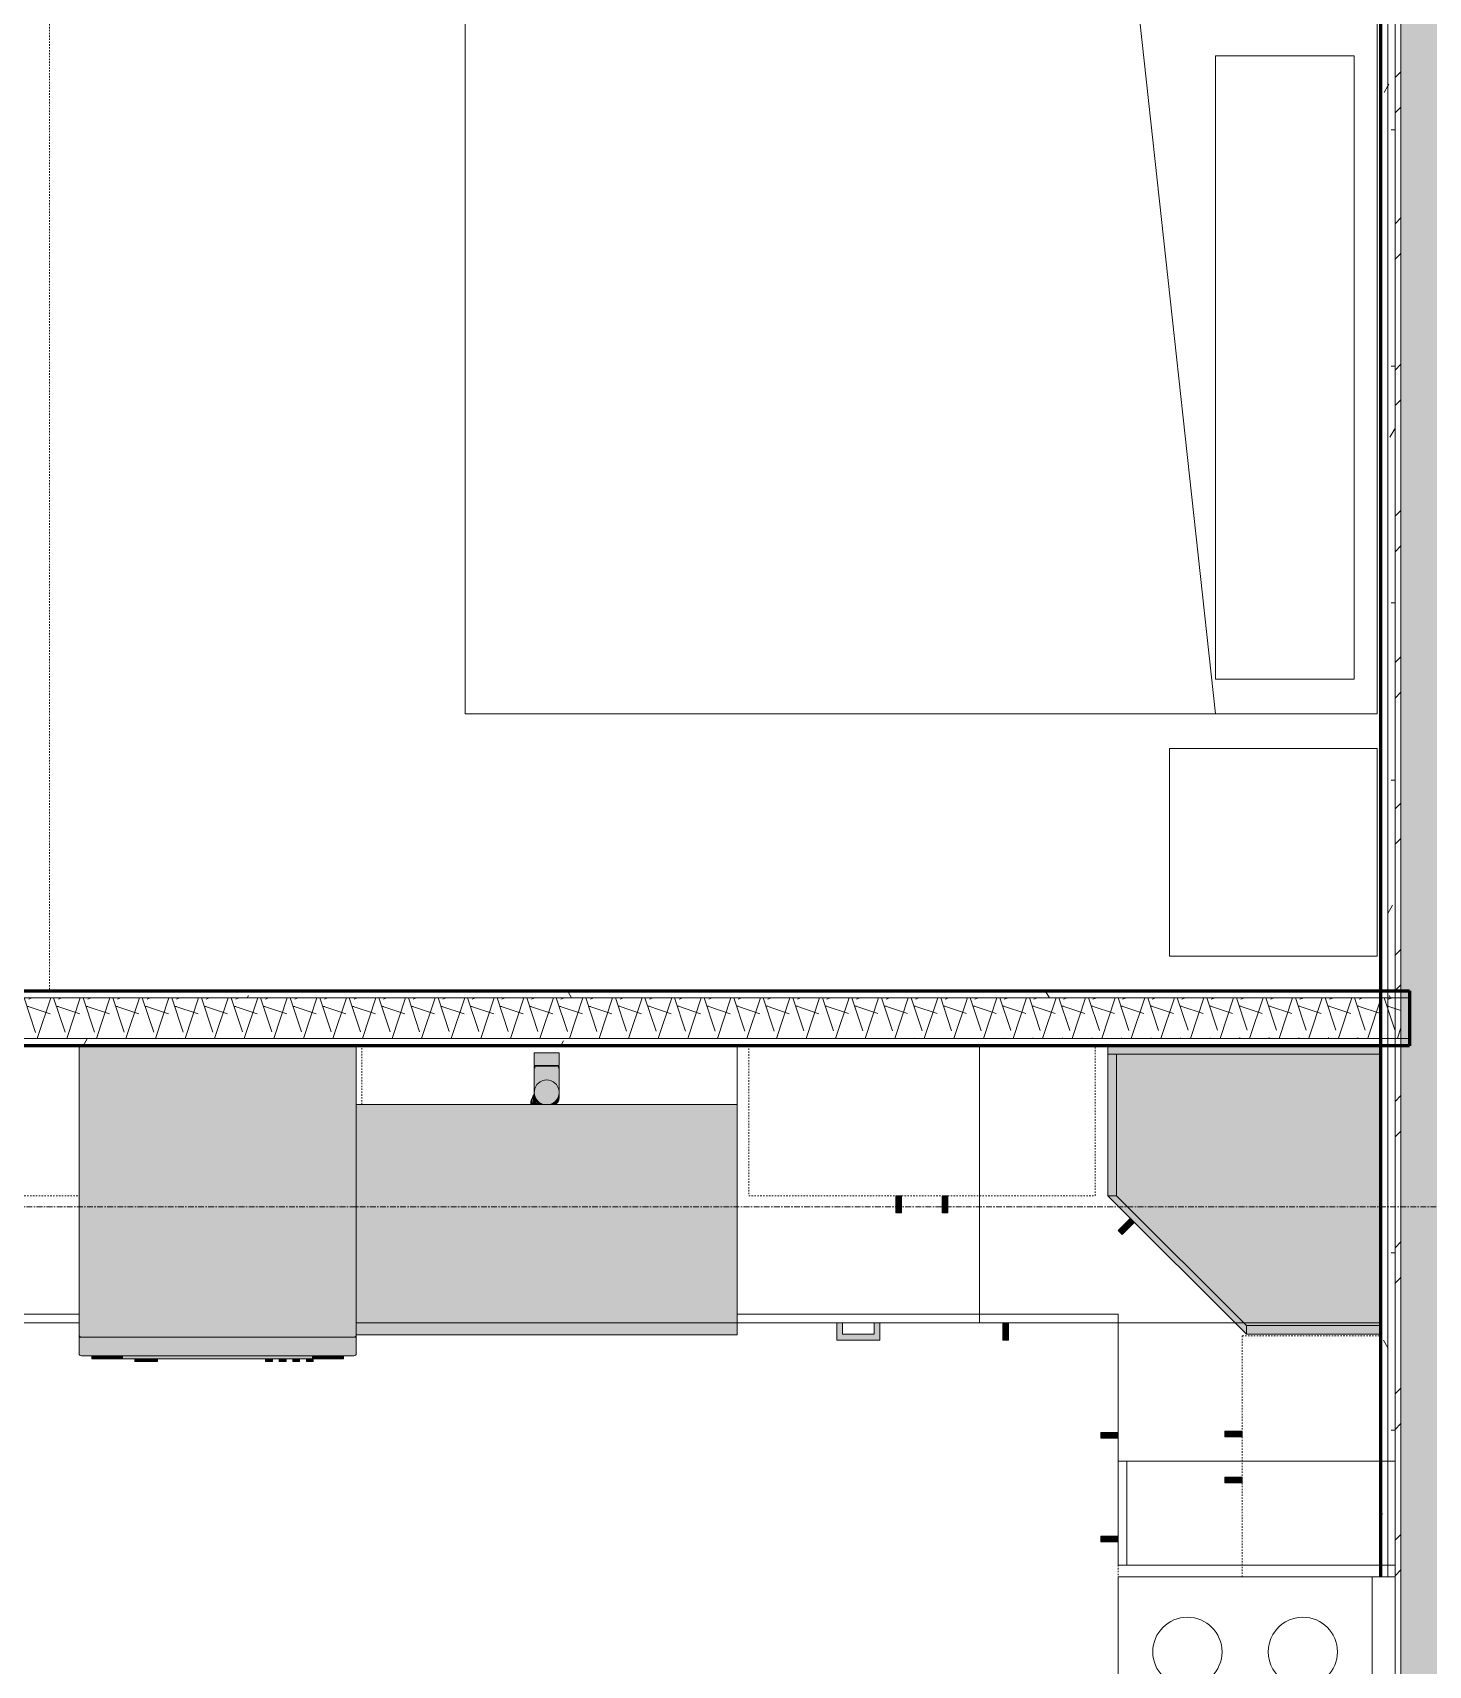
# Model space of a CAD drawing. Header units: inches. Extents: x -4169 to -1846, y 9706 to 12377.
# Drawn here: x -3056.5 to -2935.7, y 10127.5 to 10268.9 of the extents above; entities that cross this region are included whole.
import ezdxf

# ---------------------------------------------------------------- set-up
doc = ezdxf.new("R2010")
doc.units = ezdxf.units.IN
doc.header["$MEASUREMENT"] = 0
doc.linetypes.add('Dash', pattern=[0.25, 0.125, -0.125])
doc.linetypes.add('Grid Line 1_2_', pattern=[0.875, 0.5, -0.125, 0.125, -0.125])
for name, color, linetype, lineweight in [('0-1', 7, 'Continuous', 5), ('0-2', 10, 'Continuous', 18), ('A-GENM-1', 11, 'Continuous', 9), ('A-GENM-2', 7, 'Continuous', 9), ('A-WALL', 113, 'Continuous', 18), ('A-WALL-4', 250, 'Continuous', 60), ('A-WALL-5', 10, 'Continuous', 18), ('A-WALL-PATT-1', 7, 'Continuous', 9), ('A-WALL-PATT-2', 253, 'Continuous', 9), ('A-WALL-PATT-4', 111, 'Continuous', 9), ('I-FURN-1', 7, 'Continuous', 9), ('I-FURN-HDLN-1', 7, 'Dash', 9), ('I-WALL-3', 2, 'Continuous', 60), ('P-SANR-FIXT-2', 7, 'Continuous', 9), ('P-SANR-FIXT-3', 55, 'Continuous', 9), ('Q-CASE', 31, 'Continuous', 9), ('Q-CASE-1', 253, 'Continuous', 9), ('Q-CASE-2', 7, 'Continuous', 9), ('Q-CASE-4', 71, 'Continuous', 9), ('Q-CASE-5', 7, 'Dash', 9), ('Q-CASE-HDLN-1', 7, 'Dash', 9), ('Q-SPCQ-1', 8, 'Continuous', 5), ('Q-SPCQ-2', 7, 'Continuous', 9), ('S-GRID-1', 1, 'Grid Line 1_2_', 9)]:
    doc.layers.add(name, color=color, linetype=linetype, lineweight=lineweight)
pattern_1 = [(0, (0, 0), (20.48, 5.12), [0.845, -14.515, 0.845, -14.515, -81.92]), (0, (0, 0), (20.48, 5.12), [-30.72, 0.845, -29.875, 0.845, -14.515, -35.84]), (0, (0, 0), (20.48, 5.12), [-76.8, 0.845, -9.395, 0.845, -24.755]), (120, (7.68, 2.56), (-14.67405, 15.1762003), [0.845, -14.515, 0.845, -14.515, -81.92]), (120, (7.68, 2.56), (-14.67405, 15.1762003), [-30.72, 0.845, -29.875, 0.845, -14.515, -35.84]), (120, (7.68, 2.56), (-14.67405, 15.1762003), [-76.8, 0.845, -9.395, 0.845, -24.755]), (240, (10.24, 12.8), (-5.80595, -20.2962003), [0.845, -14.515, 0.845, -14.515, -81.92]), (240, (10.24, 12.8), (-5.80595, -20.2962003), [-30.72, 0.845, -29.875, 0.845, -14.515, -35.84]), (240, (10.24, 12.8), (-5.80595, -20.2962003), [-76.8, 0.845, -9.395, 0.845, -24.755])]
pattern_2 = [(161.57, (0.32, 0.32), (-2.560496185, -0.000537386), [0, -18.214, 2.022, 0]), (18.43, (-0.32, 0.32), (-2.560496185, 0.000537386), [0, -18.214, 2.022, 0]), (108.43, (0.32, 0.32), (1.27922091, -6.400876726), [6.07, -14.166]), (71.57, (-0.32, 0.32), (1.27922091, 6.400876726), [6.07, -14.166])]

# ---------------------------------------------------------------- blocks, each defined once
blk = doc.blocks.new('Range - 24_ x 30_-2553768-ENLARGED RCP - 1ST FLOOR PLAN')
at = {"layer": 'Q-SPCQ-2'}
for p, q in [((0, 0), (30, 0)), ((0, -24), (0, 0)), ((30, 0), (30, -24)), ((0, -22), (30, -22)), ((30, -24), (0, -24))]:
    blk.add_line(p, q, dxfattribs=at)
for centre, radius, start, end in [((6.5, -6), 3.5, 360, 180), ((23.5, -6), 3, 0, 180), ((6.5, -6), 3.5, 180, 0), ((23.5, -6), 3, 180, 0), ((6.5, -16), 4.5, 0, 180), ((23.5, -16), 3, 360, 180), ((6.5, -16), 4.5, 180, 0), ((23.5, -16), 3, 180, 0)]:
    blk.add_arc(centre, radius, start, end, dxfattribs=at)
blk = doc.blocks.new('OD_CW_Countertop - OD_CW_Countertop-2436483-ENLARGED RCP - 1ST FLOOR PLAN')
at = {"layer": 'Q-CASE-HDLN-1'}
for p, q in [((0.74, 0), (16.95, 0)), ((17.45, 0), (20.2, 0)), ((20.7, 0), (36.83, 0)), ((93.83, 0), (102.45, 0)), ((102.95, 0), (105.7, 0)), ((106.2, 0), (116.84, 0)), ((117.33, 0), (149.58, 0))]:
    blk.add_line(p, q, dxfattribs=at)
blk = doc.blocks.new('OD_CW_Countertop - OD_CW_Countertop-2446947-ENLARGED RCP - 1ST FLOOR PLAN')
at = {"layer": 'Q-CASE-HDLN-1'}
for p, q in [((0.74, 22.75), (0.74, 0)), ((66.75, 22), (66.75, 22.75)), ((0.74, 0), (10.25, 0)), ((10.74, 0), (19.24, 0)), ((19.73, 0), (22.75, 0)), ((52.75, 0), (57.88, 0))]:
    blk.add_line(p, q, dxfattribs=at)
blk = doc.blocks.new('Base Cabinet 4 Drawer 254 - Base Cabinet 4 Drawer 254 21_-2569778-ENLARGED RCP - 1ST FLOOR PLAN')
at = {"layer": 'Q-CASE-4'}
blk.add_hatch(color=256, dxfattribs=at).paths.add_polyline_path([(2.61, 25.5), (-1.14, 25.5), (-1.14, 24), (-0.64, 24), (-0.64, 25), (2.11, 25), (2.11, 24), (2.61, 24), (2.61, 25)], flags=0)
at = {"layer": 'Q-CASE-2'}
for p, q in [((-1.14, 24), (-1.14, 25.5)), ((-1.14, 25.5), (2.61, 25.5)), ((2.61, 25.5), (2.61, 24)), ((2.11, 25), (-0.64, 25)), ((-0.64, 24), (-0.64, 25)), ((2.11, 24), (2.11, 25)), ((-9.76, 24), (11.24, 24)), ((-9.76, 23.25), (-9.76, 24)), ((11.24, 23.25), (-9.76, 23.25)), ((-9.76, 23.25), (-9.76, 0)), ((-1.14, 24), (-0.64, 24)), ((2.61, 24), (2.11, 24)), ((11.24, 24), (11.24, 23.25)), ((11.24, 0), (11.24, 23.25)), ((-9.76, 0), (11.24, 0))]:
    blk.add_line(p, q, dxfattribs=at)
blk = doc.blocks.new('Vanity Cabinet-Double Door - 33_-2318066-ENLARGED RCP - 1ST FLOOR PLAN')
at = {"layer": 'Q-CASE-2'}
for p, q in [((-15.76, 24), (-15.76, 0)), ((17.24, 24), (-15.76, 24)), ((17.24, 0), (17.24, 24)), ((-15.76, 0), (17.24, 0))]:
    blk.add_line(p, q, dxfattribs=at)
blk = doc.blocks.new('308 - 308 x 27_-2452555-ENLARGED RCP - 1ST FLOOR PLAN')
at = {"layer": 'Q-CASE'}
blk.add_hatch(color=256, dxfattribs=at).paths.add_polyline_path([(0, -27.38), (0, -26.63), (-11.25, -15.38), (-12, -15.38), (-0.75, -26.63)], flags=0)
at = {"layer": 'Q-CASE-1'}
for points in [[(0.86, -3.13), (11.62, -3.13), (11.62, -2.38), (-12, -2.38), (-12, -3.13), (0, -3.13)], [(-12, -15.38), (-11.25, -15.38), (-11.25, -3.13), (-12, -3.13), (-12, -14.63)], [(0, -26.63), (11.62, -26.63), (11.62, -3.13), (-11.25, -3.13), (-11.25, -15.38), (-6.3, -20.33)], [(11.62, -27.38), (11.62, -26.63), (0, -26.63), (0, -27.38), (0.75, -27.38)]]:
    blk.add_hatch(color=256, dxfattribs=at).paths.add_polyline_path(points, flags=0)
at = {"layer": 'Q-CASE-4'}
blk.add_hatch(color=256, dxfattribs=at).paths.add_polyline_path([(-10.76, -18.73), (-9.7, -17.67), (-10.05, -17.33), (-11.11, -18.39)], flags=0)
at = {"layer": 'Q-CASE'}
for p, q in [((0, -27.38), (-12, -15.38)), ((-12, -15.38), (-11.25, -15.38)), ((-11.25, -15.38), (0, -26.63)), ((0, -26.63), (0, -27.38))]:
    blk.add_line(p, q, dxfattribs=at)
at = {"layer": 'Q-CASE-2'}
for p, q in [((-12, -3.13), (-12, -2.38)), ((-12, -15.38), (-12, -3.13)), ((-12, -3.13), (-11.25, -3.13)), ((11.62, -3.13), (-12, -3.13)), ((-11.25, -15.38), (-11.25, -3.13)), ((-11.25, -3.13), (11.62, -3.13)), ((-11.25, -3.13), (-11.25, -15.38)), ((-11.25, -15.38), (-12, -15.38)), ((0, -26.63), (-11.25, -15.38)), ((-10.05, -17.33), (-11.11, -18.39)), ((-10.76, -18.73), (-9.7, -17.67)), ((-11.11, -18.39), (-10.76, -18.73)), ((11.62, -26.63), (0, -26.63)), ((0, -27.38), (0, -26.63)), ((0, -26.63), (11.62, -26.63)), ((11.62, -27.38), (0, -27.38))]:
    blk.add_line(p, q, dxfattribs=at)
blk = doc.blocks.new('300 Series Wall Hung Cabinet_302 - 21_ X 27_-2569779-ENLARGED RCP - 1ST FLOOR PLAN')
at = {"layer": 'Q-CASE-1'}
for points in [[(-2.25, 13.19), (-1.76, 13.19), (-1.76, 14.69), (-2.25, 14.69)], [(1.75, 13.19), (2.24, 13.19), (2.24, 14.69), (1.75, 14.69)]]:
    blk.add_hatch(color=256, dxfattribs=at).paths.add_polyline_path(points, flags=0)
at = {"layer": 'Q-CASE-2'}
for p, q in [((-1.76, 14.69), (-2.25, 14.69)), ((-2.25, 14.69), (-2.25, 13.19)), ((-1.76, 13.19), (-1.76, 14.69)), ((2.24, 14.69), (1.75, 14.69)), ((1.75, 14.69), (1.75, 13.19)), ((2.24, 13.19), (2.24, 14.69)), ((-2.25, 13.19), (-1.76, 13.19)), ((1.75, 13.19), (2.24, 13.19))]:
    blk.add_line(p, q, dxfattribs=at)
at = {"layer": 'Q-CASE-5'}
for p, q in [((-10.38, 13.19), (10.5, 13.19)), ((10.5, 13.19), (10.5, 1.19))]:
    blk.add_line(p, q, dxfattribs=at)
blk = doc.blocks.new('Base Cabinet 3 Drawer 230 - Base Cabinet 3 Drawer 230 36_-2567957-ENLARGED RCP - 1ST FLOOR PLAN')
at = {"layer": 'Q-CASE-4'}
blk.add_hatch(color=256, dxfattribs=at).paths.add_polyline_path([(2.61, -25.5), (2.61, -24), (2.11, -24), (2.11, -25), (-0.64, -25), (-0.64, -24), (-1.14, -24), (-1.14, -25.5)], flags=0)
at = {"layer": 'Q-CASE-2'}
for p, q in [((-17.26, -23.25), (-17.26, 0)), ((-17.26, 0), (18.74, 0)), ((18.74, 0), (18.74, -23.25)), ((-17.26, -23.25), (-17.26, -24)), ((18.74, -23.25), (-17.26, -23.25)), ((-17.26, -24), (18.74, -24)), ((-0.64, -24), (-1.14, -24)), ((-1.14, -25.5), (-1.14, -24)), ((-0.64, -25), (-0.64, -24)), ((2.11, -25), (2.11, -24)), ((2.11, -24), (2.61, -24)), ((2.61, -24), (2.61, -25.5)), ((18.74, -24), (18.74, -23.25)), ((-0.64, -25), (2.11, -25)), ((2.61, -25.5), (-1.14, -25.5))]:
    blk.add_line(p, q, dxfattribs=at)
blk = doc.blocks.new('Bed-Standard - Queen 60_ x 79_-1242961-ENLARGED RCP - 1ST FLOOR PLAN')
at = {"layer": 'I-FURN-1'}
for p, q in [((40.69, 37.7), (-19.31, 37.7)), ((-19.31, 37.7), (-19.31, -41.3)), ((40.69, -41.3), (40.69, 37.7)), ((-16.31, 35.7), (-16.31, 23.7)), ((-16.31, 35.7), (37.69, 35.7)), ((37.69, 35.7), (37.69, 23.7)), ((40.69, 23.7), (-19.31, 17.13)), ((-16.31, 23.7), (37.69, 23.7)), ((-19.31, -41.3), (40.69, -41.3))]:
    blk.add_line(p, q, dxfattribs=at)
at = {"layer": 'I-FURN-HDLN-1'}
for p, q in [((-55.31, 37.7), (-55.31, -77.3)), ((64.69, -77.3), (64.69, 37.7)), ((-55.31, -77.3), (64.69, -77.3))]:
    blk.add_line(p, q, dxfattribs=at)
blk = doc.blocks.new('Table-Night Stand - 18_ x 18_ x 24_-1352623-ENLARGED RCP - 1ST FLOOR PLAN')
at = {"layer": 'I-FURN-1'}
for p, q in [((18.15, 18), (0.15, 18)), ((0.15, 18), (0.15, 0)), ((18.15, 0), (18.15, 18)), ((0.15, 0), (18.15, 0))]:
    blk.add_line(p, q, dxfattribs=at)
blk = doc.blocks.new('Base Cabinet Corner 197 - Base Cabinet Corner 197-2569781-ENLARGED RCP - 1ST FLOOR PLAN')
at = {"layer": 'Q-CASE-4'}
for points in [[(0.74, 34), (0.73, 34), (0.74, 33.51), (2.23, 33.51), (2.23, 34)], [(10.73, 25.5), (10.24, 25.5), (10.24, 24), (10.73, 24), (10.73, 25)]]:
    blk.add_hatch(color=256, dxfattribs=at).paths.add_polyline_path(points, flags=0)
at = {"layer": 'Q-CASE-2'}
for p, q in [((0.74, 36), (-23.26, 36)), ((-23.26, 36), (-23.26, 0)), ((0.74, 23.25), (0.74, 36)), ((0.74, 24), (0.74, 36)), ((0.73, 34), (0.73, 33.51)), ((2.23, 34), (0.73, 34)), ((2.23, 33.51), (2.23, 34)), ((0.73, 33.51), (2.23, 33.51)), ((10.73, 25.5), (10.24, 25.5)), ((10.24, 25.5), (10.24, 24)), ((10.73, 24), (10.73, 25.5)), ((12.74, 24), (0.74, 24)), ((0.74, 23.25), (0.74, 24)), ((12.74, 23.25), (0.74, 23.25)), ((10.24, 24), (10.73, 24)), ((12.74, 0), (12.74, 24)), ((-23.26, 0), (12.74, 0))]:
    blk.add_line(p, q, dxfattribs=at)
blk = doc.blocks.new('kitchen_faucet_14143 - kitchen_faucet_14143-V62-ENLARGED RCP - 1ST FLOOR PLAN')
at = {"layer": 'A-GENM-1'}
for points in [[(-1.04, 1.32), (-1.01, 1.19), (-0.95, 1.21), (-0.53, 1.21), (-0.67, 1.33), (-1.04, 1.33)], [(-1.04, 1.08), (-1.03, 0.94), (-0.9, 1.02), (-0.24, 1.05), (-0.23, 1.07), (-0.39, 1.21), (-1.02, 1.18), (-1.04, 1.13), (-1.04, 1.11)], [(-1.04, 0.15), (-1.03, -0.32), (-0.87, -0.63), (-0.75, -0.78), (-0.54, -0.94), (-0.24, -1.05), (0, -1.08), (0.32, -1.03), (0.6, -0.89), (0.83, -0.68), (0.95, -0.51), (1.05, -0.28), (1.08, 0), (1.01, 0.36), (0.87, 0.63), (0.7, 0.82), (0.49, 0.96), (0.25, 1.05), (-0.11, 1.07), (-0.28, 1.05), (-0.56, 0.93), (-0.77, 0.77), (-0.98, 0.44), (-1.04, 0.22), (-1.04, 0.16)], [(-1.04, 0.59), (-1, 0.62), (-0.96, 0.67), (-0.82, 0.82), (-0.7, 0.91), (-0.57, 1.03), (-0.72, 1), (-1.04, 0.74), (-1.04, 0.59)], [(-1.04, 0.76), (-1.04, 0.74), (-0.88, 0.9), (-1.01, 0.79)], [(-1.01, 0.59), (-0.95, 0.62), (-0.92, 0.66), (-0.77, 0.82), (-0.88, 0.74), (-1.01, 0.59)], [(-0.97, 0.99), (-0.86, 0.92), (-0.77, 1.01), (-0.8, 1.02), (-0.94, 1.02)], [(-0.96, 0.59), (-0.94, 0.62), (-0.9, 0.66), (-0.96, 0.59)], [(-0.92, 0.7), (-0.72, 0.9), (-0.84, 0.79), (-0.92, 0.7)], [(-0.87, 0.7), (-0.67, 0.9), (-0.8, 0.78), (-0.87, 0.7)], [(-0.84, 0.71), (-0.65, 0.9), (-0.77, 0.79), (-0.83, 0.72)], [(-0.8, 0.73), (-0.68, 0.86), (-0.73, 0.8), (-0.79, 0.74)], [(0, 1.08), (0.28, 1.05), (0.54, 0.94), (0.77, 0.77), (0.94, 0.54), (1.05, 0.28), (1.08, 0), (1.01, -0.36), (0.94, -0.54), (0.7, -0.82), (0.54, -0.94), (0.28, -1.05), (0, -1.08), (2.26, -1.08), (2.26, 1.08), (0.19, 1.08)], [(2.26, 0), (2.26, -1.02), (2.34, -1.02), (2.34, 1.02), (2.26, 1), (2.26, 0.02)], [(2.34, 1.08), (2.34, -1.08), (3.44, -1.08), (3.44, 1.08)], [(-1.04, -0.64), (-1.02, -0.76), (-0.67, -1.03), (-0.54, -1.01), (-1.04, -0.63)], [(-1.04, -0.76), (-1.02, -0.82), (-0.96, -0.85), (-0.95, -0.83), (-1.04, -0.74)], [(-1.01, -0.59), (-0.96, -0.67), (-0.47, -1.03), (-0.49, -1.01), (-1.01, -0.59)], [(-0.95, -0.59), (-0.89, -0.67), (-0.93, -0.6), (-0.94, -0.59)], [(-0.93, -0.59), (-0.88, -0.66), (-0.89, -0.63), (-0.93, -0.59), (-0.93, -0.59)], [(-0.9, -0.6), (-0.87, -0.65), (-0.89, -0.6)]]:
    blk.add_hatch(color=256, dxfattribs=at).paths.add_polyline_path(points, flags=0)
h = blk.add_hatch(color=256, dxfattribs=at)
h.paths.add_polyline_path([(-1.04, 0.4), (-1.03, 0.33), (-0.94, 0.59), (-1.04, 0.57), (-1.04, 0.42)], flags=0)
h.paths.add_polyline_path([(-1.04, -0.52), (-1.04, -0.59), (-0.92, -0.57), (-0.95, -0.51), (-1.04, -0.32), (-1.04, -0.51)], flags=0)
h = blk.add_hatch(color=256, dxfattribs=at)
h.paths.add_polyline_path([(-0.95, 0.59), (-0.93, 0.62), (-0.88, 0.66), (-0.94, 0.59)], flags=0)
h.paths.add_polyline_path([(-0.61, 0.9), (-0.42, 1.02), (-0.46, 1.01), (-0.61, 0.9)], flags=0)
h = blk.add_hatch(color=256, dxfattribs=at)
h.paths.add_polyline_path([(-0.93, 0.59), (-0.9, 0.6), (-0.85, 0.66), (-0.93, 0.59)], flags=0)
h.paths.add_polyline_path([(-0.46, 0.97), (-0.37, 1.03), (-0.43, 1), (-0.46, 0.97)], flags=0)
h = blk.add_hatch(color=256, dxfattribs=at)
h.paths.add_polyline_path([(-0.96, -0.59), (-0.92, -0.66), (-0.94, -0.61), (-0.95, -0.59)], flags=0)
h.paths.add_polyline_path([(-0.56, -0.93), (-0.51, -0.99), (-0.56, -0.94)], flags=0)
at = {"layer": 'A-GENM-2'}
for p, q in [((-1.04, 0.59), (-0.9, 0.59)), ((-0.89, 0.61), (-0.87, 0.64)), ((-0.89, 0.61), (-0.87, 0.64)), ((-0.89, 0.61), (-0.87, 0.64)), ((-0.89, 0.61), (-0.87, 0.64)), ((-0.89, 0.61), (-0.87, 0.64)), ((-0.89, 0.61), (-0.87, 0.64)), ((-0.06, 1.08), (-0.01, 1.08)), ((-0.04, 1.08), (0, 1.08)), ((0, 1.08), (2.26, 1.08)), ((2.1, 1.02), (2.34, 1.02)), ((2.26, -1.08), (2.26, 1.08)), ((2.34, 1.08), (3.44, 1.08)), ((2.34, 1.08), (2.34, -1.08)), ((3.44, -1.08), (3.44, 1.08)), ((-0.9, -0.59), (-1.04, -0.59)), ((-0.88, -0.63), (-0.9, -0.59)), ((-0.88, -0.63), (-0.9, -0.59)), ((-0.88, -0.63), (-0.9, -0.59)), ((-0.88, -0.63), (-0.9, -0.59)), ((-0.88, -0.63), (-0.9, -0.59)), ((-0.36, -1.01), (-0.4, -1)), ((2.26, -1.08), (0, -1.08)), ((2.34, -1.02), (2.1, -1.02)), ((3.44, -1.08), (2.34, -1.08))]:
    blk.add_line(p, q, dxfattribs=at)
at = {"layer": 'A-GENM-2', "flags": 128}
for points in [[(-1.05, 1.37), (-1.02, 1.35), (-0.99, 1.33)], [(-1.04, 1.37), (-1.01, 1.38), (-0.97, 1.38), (-0.94, 1.38), (-0.93, 1.38)], [(-1.04, 1.19), (-1.01, 1.2), (-0.97, 1.22), (-0.93, 1.23), (-0.89, 1.24), (-0.86, 1.25), (-0.82, 1.25), (-0.78, 1.26), (-0.74, 1.26), (-0.7, 1.26), (-0.69, 1.26)], [(-0.69, 1.06), (-0.72, 1.06), (-0.75, 1.06), (-0.78, 1.06), (-0.81, 1.05), (-0.84, 1.05), (-0.87, 1.04), (-0.9, 1.03), (-0.93, 1.02), (-0.96, 1.01), (-0.99, 1), (-1.02, 0.98), (-1.04, 0.97)], [(-1.03, 0.61), (-1, 0.64), (-0.98, 0.68), (-0.95, 0.71), (-0.93, 0.74), (-0.9, 0.77), (-0.87, 0.8), (-0.84, 0.83), (-0.81, 0.86), (-0.78, 0.88), (-0.75, 0.91), (-0.72, 0.93), (-0.68, 0.95), (-0.65, 0.97), (-0.61, 0.99), (-0.57, 1.01), (-0.54, 1.02), (-0.5, 1.04), (-0.46, 1.05), (-0.42, 1.06), (-0.39, 1.07), (-0.35, 1.07), (-0.31, 1.08), (-0.27, 1.08), (-0.23, 1.08), (-0.22, 1.08)], [(-1.01, 0.83), (-0.98, 0.86), (-0.95, 0.88), (-0.92, 0.91), (-0.88, 0.93), (-0.85, 0.95), (-0.82, 0.97), (-0.78, 0.99), (-0.74, 1.01), (-0.71, 1.02), (-0.67, 1.04), (-0.63, 1.05), (-0.59, 1.06), (-0.55, 1.07), (-0.51, 1.07), (-0.48, 1.08), (-0.44, 1.08), (-0.4, 1.08), (-0.39, 1.08)], [(-0.97, 0.61), (-0.95, 0.64), (-0.93, 0.68), (-0.9, 0.71), (-0.88, 0.74), (-0.85, 0.77), (-0.82, 0.8), (-0.79, 0.83), (-0.76, 0.86), (-0.73, 0.88), (-0.7, 0.91), (-0.66, 0.93), (-0.63, 0.95), (-0.59, 0.97), (-0.56, 0.99), (-0.52, 1.01), (-0.49, 1.02), (-0.45, 1.04), (-0.41, 1.05), (-0.37, 1.06), (-0.33, 1.07), (-0.29, 1.07), (-0.26, 1.08), (-0.22, 1.08), (-0.18, 1.08), (-0.17, 1.08)], [(-0.97, 1), (-0.95, 0.97), (-0.94, 0.95), (-0.92, 0.92), (-0.91, 0.89)], [(-0.96, 0.61), (-0.94, 0.64), (-0.91, 0.68), (-0.89, 0.71), (-0.86, 0.74), (-0.83, 0.77), (-0.8, 0.8), (-0.77, 0.83), (-0.74, 0.86), (-0.71, 0.88), (-0.68, 0.91), (-0.64, 0.93), (-0.61, 0.95), (-0.57, 0.97), (-0.54, 0.99), (-0.5, 1.01), (-0.46, 1.02), (-0.42, 1.04), (-0.39, 1.05), (-0.35, 1.06), (-0.31, 1.07), (-0.27, 1.07), (-0.23, 1.08), (-0.19, 1.08), (-0.15, 1.08), (-0.14, 1.08)], [(-0.94, 0.61), (-0.92, 0.64), (-0.89, 0.68), (-0.87, 0.71), (-0.84, 0.74), (-0.81, 0.77), (-0.78, 0.8), (-0.75, 0.83), (-0.72, 0.86), (-0.69, 0.89), (-0.65, 0.91), (-0.62, 0.93), (-0.58, 0.95), (-0.54, 0.97), (-0.51, 0.99), (-0.47, 1.01), (-0.43, 1.02), (-0.39, 1.04), (-0.35, 1.05), (-0.31, 1.06), (-0.27, 1.07), (-0.23, 1.07), (-0.19, 1.08), (-0.15, 1.08), (-0.11, 1.08), (-0.1, 1.08)], [(-0.93, 1.38), (-0.89, 1.38), (-0.86, 1.38), (-0.82, 1.37), (-0.79, 1.37), (-0.75, 1.36), (-0.72, 1.35), (-0.68, 1.34), (-0.65, 1.32), (-0.62, 1.31), (-0.58, 1.29), (-0.55, 1.27), (-0.52, 1.25), (-0.49, 1.23)], [(-0.91, 0.61), (-0.88, 0.64), (-0.86, 0.68), (-0.83, 0.71), (-0.8, 0.74), (-0.77, 0.77), (-0.74, 0.8), (-0.71, 0.83), (-0.68, 0.86), (-0.65, 0.89), (-0.61, 0.91), (-0.58, 0.93), (-0.54, 0.95), (-0.51, 0.97), (-0.47, 0.99), (-0.43, 1.01), (-0.39, 1.02), (-0.35, 1.04), (-0.31, 1.05), (-0.27, 1.06), (-0.23, 1.07), (-0.19, 1.07), (-0.15, 1.08), (-0.11, 1.08), (-0.07, 1.08), (-0.06, 1.08)], [(-0.91, 0.68), (-0.89, 0.71), (-0.86, 0.74), (-0.83, 0.77), (-0.8, 0.8), (-0.78, 0.83), (-0.74, 0.86), (-0.71, 0.88), (-0.68, 0.91), (-0.65, 0.93), (-0.61, 0.95), (-0.58, 0.97), (-0.54, 0.99), (-0.51, 1.01), (-0.47, 1.02)], [(-0.89, 0.61), (-0.87, 0.65), (-0.84, 0.68), (-0.81, 0.71), (-0.78, 0.75), (-0.75, 0.78), (-0.72, 0.81), (-0.69, 0.83), (-0.66, 0.86), (-0.62, 0.89), (-0.59, 0.91), (-0.56, 0.93)], [(-0.87, 0.64), (-0.84, 0.68), (-0.82, 0.71), (-0.79, 0.74), (-0.76, 0.77), (-0.73, 0.8), (-0.7, 0.83), (-0.67, 0.86), (-0.63, 0.89), (-0.6, 0.91), (-0.56, 0.93), (-0.53, 0.95), (-0.49, 0.97), (-0.45, 0.99), (-0.42, 1.01), (-0.38, 1.02), (-0.34, 1.04), (-0.3, 1.05), (-0.26, 1.06), (-0.22, 1.07), (-0.18, 1.07), (-0.14, 1.08), (-0.09, 1.08), (-0.05, 1.08), (-0.04, 1.08)], [(-0.87, 0.65), (-0.84, 0.68), (-0.81, 0.71), (-0.78, 0.75), (-0.75, 0.78), (-0.72, 0.81), (-0.69, 0.83), (-0.66, 0.86), (-0.62, 0.89), (-0.59, 0.91), (-0.56, 0.93)], [(-0.87, 0.65), (-0.84, 0.68), (-0.81, 0.71), (-0.78, 0.75), (-0.75, 0.78), (-0.72, 0.81), (-0.69, 0.83), (-0.66, 0.86), (-0.62, 0.89), (-0.59, 0.91), (-0.56, 0.93)], [(-0.87, 0.65), (-0.84, 0.68), (-0.81, 0.71), (-0.78, 0.75), (-0.75, 0.78), (-0.72, 0.81), (-0.69, 0.83), (-0.66, 0.86), (-0.62, 0.89), (-0.59, 0.91), (-0.56, 0.93)], [(-0.87, 0.65), (-0.84, 0.68), (-0.81, 0.71), (-0.78, 0.75), (-0.75, 0.78), (-0.72, 0.81), (-0.69, 0.83), (-0.66, 0.86), (-0.62, 0.89), (-0.59, 0.91), (-0.56, 0.93)], [(-0.87, 0.65), (-0.84, 0.68), (-0.81, 0.71), (-0.78, 0.75), (-0.75, 0.78), (-0.72, 0.81), (-0.69, 0.83), (-0.66, 0.86), (-0.62, 0.89), (-0.59, 0.91), (-0.56, 0.93)], [(-0.69, 1.26), (-0.65, 1.26), (-0.61, 1.26), (-0.57, 1.25), (-0.53, 1.25), (-0.49, 1.24), (-0.45, 1.23), (-0.42, 1.22), (-0.38, 1.21), (-0.34, 1.19), (-0.3, 1.17), (-0.27, 1.16), (-0.23, 1.14), (-0.2, 1.12), (-0.17, 1.09), (-0.13, 1.07), (-0.13, 1.07)], [(-0.5, 1.04), (-0.53, 1.05), (-0.56, 1.05), (-0.59, 1.06), (-0.62, 1.06), (-0.65, 1.06), (-0.68, 1.06), (-0.69, 1.06)], [(-0.55, 0.93), (-0.51, 0.95), (-0.47, 0.97), (-0.43, 0.99), (-0.39, 1.01), (-0.35, 1.02), (-0.31, 1.04), (-0.27, 1.05)], [(-0.55, 0.93), (-0.51, 0.95), (-0.47, 0.97), (-0.43, 0.99), (-0.39, 1.01), (-0.35, 1.02), (-0.31, 1.04), (-0.27, 1.05)], [(-0.55, 0.93), (-0.51, 0.95), (-0.47, 0.97), (-0.43, 0.99), (-0.39, 1.01), (-0.35, 1.02), (-0.31, 1.04), (-0.27, 1.05)], [(-0.55, 0.93), (-0.51, 0.95), (-0.47, 0.97), (-0.43, 0.99), (-0.39, 1.01), (-0.35, 1.02), (-0.31, 1.04), (-0.27, 1.05)], [(-0.55, 0.93), (-0.51, 0.95), (-0.47, 0.97), (-0.43, 0.99), (-0.39, 1.01), (-0.35, 1.02), (-0.31, 1.04), (-0.27, 1.05)], [(-0.55, 0.93), (-0.51, 0.95), (-0.47, 0.97), (-0.43, 0.99), (-0.39, 1.01), (-0.35, 1.02), (-0.31, 1.04), (-0.27, 1.05)], [(-0.43, 1.04), (-0.39, 1.05), (-0.36, 1.06), (-0.32, 1.07), (-0.28, 1.07), (-0.24, 1.08), (-0.2, 1.08), (-0.16, 1.08), (-0.15, 1.08)], [(-0.39, 1.08), (-0.35, 1.08), (-0.31, 1.08), (-0.27, 1.07), (-0.23, 1.07), (-0.19, 1.06)], [(-0.24, 1.05), (-0.23, 1.06), (-0.18, 1.07), (-0.14, 1.07), (-0.1, 1.08), (-0.05, 1.08), (-0.01, 1.08)], [(-0.24, 1.05), (-0.23, 1.06), (-0.18, 1.07), (-0.14, 1.07), (-0.1, 1.08), (-0.05, 1.08), (-0.01, 1.08)], [(-0.24, 1.05), (-0.23, 1.06), (-0.18, 1.07), (-0.14, 1.07), (-0.1, 1.08), (-0.05, 1.08), (-0.01, 1.08)], [(-0.24, 1.05), (-0.23, 1.06), (-0.18, 1.07), (-0.14, 1.07), (-0.1, 1.08), (-0.05, 1.08), (-0.01, 1.08)], [(-0.24, 1.05), (-0.23, 1.06), (-0.18, 1.07), (-0.14, 1.07), (-0.1, 1.08), (-0.05, 1.08), (-0.01, 1.08)], [(-0.24, 1.05), (-0.23, 1.06), (-0.18, 1.07), (-0.14, 1.07), (-0.1, 1.08), (-0.05, 1.08), (-0.01, 1.08)], [(-0.22, 1.08), (-0.18, 1.08), (-0.14, 1.08), (-0.1, 1.07)], [(-0.22, 1.06), (-0.18, 1.07), (-0.13, 1.07), (-0.09, 1.08), (-0.05, 1.08), (-0.01, 1.08)], [(-0.17, 1.08), (-0.13, 1.08), (-0.09, 1.08), (-0.05, 1.08)], [(-0.15, 1.08), (-0.11, 1.08), (-0.07, 1.08)], [(-0.14, 1.08), (-0.1, 1.08), (-0.06, 1.08)], [(-0.1, 1.08), (-0.06, 1.08), (-0.02, 1.08)], [(-0.92, -0.87), (-0.96, -0.86), (-1, -0.85), (-1.04, -0.83)], [(-0.39, -1.08), (-0.43, -1.08), (-0.47, -1.08), (-0.5, -1.07), (-0.54, -1.07), (-0.58, -1.06), (-0.62, -1.05), (-0.66, -1.04), (-0.7, -1.03), (-0.73, -1.01), (-0.77, -1), (-0.81, -0.98), (-0.84, -0.96), (-0.88, -0.94), (-0.91, -0.91), (-0.94, -0.89), (-0.97, -0.86), (-1, -0.84), (-1.03, -0.81)], [(-0.22, -1.08), (-0.26, -1.08), (-0.3, -1.08), (-0.34, -1.07), (-0.37, -1.07), (-0.41, -1.06), (-0.45, -1.05), (-0.49, -1.04), (-0.53, -1.03), (-0.56, -1.01), (-0.6, -1), (-0.64, -0.98), (-0.67, -0.96), (-0.71, -0.94), (-0.74, -0.91), (-0.77, -0.89), (-0.8, -0.86), (-0.84, -0.84), (-0.86, -0.81), (-0.89, -0.78), (-0.92, -0.75), (-0.95, -0.72), (-0.97, -0.69), (-1, -0.65), (-1.02, -0.62)], [(-0.17, -1.08), (-0.21, -1.08), (-0.24, -1.08), (-0.28, -1.07), (-0.32, -1.07), (-0.36, -1.06), (-0.4, -1.05), (-0.44, -1.04), (-0.48, -1.03), (-0.51, -1.01), (-0.55, -1), (-0.59, -0.98), (-0.62, -0.96), (-0.65, -0.94), (-0.69, -0.91), (-0.72, -0.89), (-0.75, -0.86), (-0.78, -0.84), (-0.81, -0.81), (-0.84, -0.78), (-0.87, -0.75), (-0.9, -0.72), (-0.92, -0.69), (-0.94, -0.65), (-0.97, -0.62)], [(-0.14, -1.08), (-0.18, -1.08), (-0.22, -1.08), (-0.26, -1.07), (-0.3, -1.07), (-0.34, -1.06), (-0.38, -1.05), (-0.41, -1.04), (-0.45, -1.03), (-0.49, -1.01), (-0.53, -1), (-0.56, -0.98), (-0.6, -0.96), (-0.63, -0.94), (-0.67, -0.91), (-0.7, -0.89), (-0.73, -0.87), (-0.76, -0.84), (-0.79, -0.81), (-0.82, -0.78), (-0.85, -0.75), (-0.88, -0.72), (-0.9, -0.69), (-0.93, -0.65), (-0.95, -0.62)], [(-0.1, -1.08), (-0.14, -1.08), (-0.18, -1.08), (-0.22, -1.07), (-0.26, -1.07), (-0.3, -1.06), (-0.34, -1.05), (-0.38, -1.04), (-0.42, -1.03), (-0.46, -1.01), (-0.5, -1), (-0.53, -0.98), (-0.57, -0.96), (-0.61, -0.94), (-0.64, -0.92), (-0.68, -0.89), (-0.71, -0.87), (-0.74, -0.84), (-0.77, -0.81), (-0.8, -0.78), (-0.83, -0.75), (-0.86, -0.72), (-0.89, -0.69), (-0.91, -0.65), (-0.94, -0.62)], [(-0.5, -1.01), (-0.53, -1), (-0.57, -0.98), (-0.6, -0.96), (-0.64, -0.94), (-0.67, -0.91), (-0.7, -0.89), (-0.74, -0.86), (-0.77, -0.84), (-0.8, -0.81), (-0.83, -0.78), (-0.85, -0.75), (-0.88, -0.72), (-0.9, -0.69), (-0.93, -0.65)], [(-0.77, -0.76), (-0.8, -0.73), (-0.83, -0.7), (-0.85, -0.67), (-0.88, -0.63), (-0.9, -0.59)], [(-0.06, -1.08), (-0.1, -1.08), (-0.14, -1.08), (-0.18, -1.07), (-0.22, -1.07), (-0.26, -1.06), (-0.3, -1.05), (-0.34, -1.04), (-0.38, -1.03), (-0.42, -1.01), (-0.46, -1), (-0.5, -0.98), (-0.53, -0.96), (-0.57, -0.94), (-0.6, -0.92), (-0.64, -0.89), (-0.67, -0.87), (-0.7, -0.84), (-0.74, -0.81), (-0.77, -0.78), (-0.8, -0.75), (-0.82, -0.72), (-0.85, -0.69), (-0.88, -0.65), (-0.9, -0.62)], [(-0.78, -0.75), (-0.81, -0.72), (-0.84, -0.69), (-0.86, -0.65), (-0.87, -0.64)], [(-0.77, -0.76), (-0.8, -0.73), (-0.83, -0.7), (-0.85, -0.67), (-0.87, -0.64)], [(-0.77, -0.76), (-0.8, -0.73), (-0.83, -0.7), (-0.85, -0.67), (-0.87, -0.64)], [(-0.77, -0.76), (-0.8, -0.73), (-0.83, -0.7), (-0.85, -0.67), (-0.87, -0.64)], [(-0.77, -0.76), (-0.8, -0.73), (-0.83, -0.7), (-0.85, -0.67), (-0.87, -0.64)], [(-0.77, -0.76), (-0.8, -0.73), (-0.83, -0.7), (-0.85, -0.67), (-0.87, -0.64)], [(-0.04, -1.08), (-0.08, -1.08), (-0.12, -1.08), (-0.17, -1.07), (-0.21, -1.07), (-0.25, -1.06), (-0.29, -1.05), (-0.33, -1.04), (-0.37, -1.03), (-0.41, -1.01), (-0.44, -1), (-0.48, -0.98), (-0.52, -0.96), (-0.55, -0.94), (-0.59, -0.92), (-0.62, -0.89), (-0.66, -0.87), (-0.69, -0.84), (-0.72, -0.81), (-0.75, -0.78), (-0.76, -0.78)], [(-0.57, -0.92), (-0.6, -0.9), (-0.64, -0.88), (-0.67, -0.85), (-0.71, -0.82), (-0.74, -0.79), (-0.75, -0.78)], [(-0.57, -0.92), (-0.6, -0.9), (-0.64, -0.88), (-0.67, -0.85), (-0.71, -0.82), (-0.74, -0.79), (-0.75, -0.78)], [(-0.57, -0.92), (-0.6, -0.9), (-0.64, -0.88), (-0.67, -0.85), (-0.71, -0.82), (-0.74, -0.79), (-0.75, -0.78)], [(-0.57, -0.92), (-0.6, -0.9), (-0.64, -0.88), (-0.67, -0.85), (-0.71, -0.82), (-0.74, -0.79), (-0.75, -0.78)], [(-0.57, -0.92), (-0.6, -0.9), (-0.64, -0.88), (-0.67, -0.85), (-0.71, -0.82), (-0.74, -0.79), (-0.75, -0.78)], [(-0.57, -0.92), (-0.6, -0.9), (-0.64, -0.88), (-0.67, -0.85), (-0.71, -0.82), (-0.74, -0.79), (-0.75, -0.78)], [(-0.29, -1.04), (-0.33, -1.03), (-0.37, -1.02), (-0.41, -1), (-0.45, -0.98), (-0.49, -0.97), (-0.53, -0.95), (-0.56, -0.93)], [(-0.29, -1.04), (-0.33, -1.03), (-0.37, -1.02), (-0.41, -1), (-0.45, -0.98), (-0.49, -0.97), (-0.53, -0.95), (-0.56, -0.93)], [(-0.29, -1.04), (-0.33, -1.03), (-0.37, -1.02), (-0.41, -1), (-0.45, -0.98), (-0.49, -0.97), (-0.53, -0.95), (-0.56, -0.93)], [(-0.29, -1.04), (-0.33, -1.03), (-0.37, -1.02), (-0.41, -1), (-0.45, -0.98), (-0.49, -0.97), (-0.53, -0.95), (-0.56, -0.93)], [(-0.29, -1.04), (-0.33, -1.03), (-0.37, -1.02), (-0.41, -1), (-0.45, -0.98), (-0.49, -0.97), (-0.53, -0.95), (-0.56, -0.93)], [(-0.29, -1.04), (-0.33, -1.03), (-0.37, -1.02), (-0.41, -1), (-0.45, -0.98), (-0.49, -0.97), (-0.53, -0.95), (-0.56, -0.93)], [(-0.15, -1.08), (-0.19, -1.08), (-0.23, -1.08), (-0.27, -1.07), (-0.31, -1.07), (-0.35, -1.06), (-0.38, -1.05), (-0.42, -1.04), (-0.46, -1.03)], [(-0.18, -1.06), (-0.22, -1.07), (-0.26, -1.07), (-0.3, -1.08), (-0.34, -1.08), (-0.38, -1.08), (-0.39, -1.08)], [(0.01, -1.08), (-0.03, -1.08), (-0.07, -1.08), (-0.12, -1.08), (-0.16, -1.07), (-0.2, -1.06), (-0.25, -1.05), (-0.29, -1.04)], [(0.01, -1.08), (-0.03, -1.08), (-0.07, -1.08), (-0.12, -1.08), (-0.16, -1.07), (-0.2, -1.06), (-0.25, -1.05), (-0.29, -1.04)], [(0.01, -1.08), (-0.03, -1.08), (-0.07, -1.08), (-0.12, -1.08), (-0.16, -1.07), (-0.2, -1.06), (-0.25, -1.05), (-0.29, -1.04)], [(0.01, -1.08), (-0.03, -1.08), (-0.07, -1.08), (-0.12, -1.08), (-0.16, -1.07), (-0.2, -1.06), (-0.25, -1.05), (-0.29, -1.04)], [(0.01, -1.08), (-0.03, -1.08), (-0.07, -1.08), (-0.12, -1.08), (-0.16, -1.07), (-0.2, -1.06), (-0.25, -1.05), (-0.29, -1.04)], [(0.01, -1.08), (-0.03, -1.08), (-0.07, -1.08), (-0.12, -1.08), (-0.16, -1.07), (-0.2, -1.06), (-0.25, -1.05), (-0.29, -1.04)], [(0, -1.08), (-0.04, -1.08), (-0.08, -1.08), (-0.12, -1.07), (-0.16, -1.07), (-0.21, -1.06), (-0.24, -1.05)], [(-0.09, -1.07), (-0.13, -1.08), (-0.17, -1.08), (-0.21, -1.08), (-0.22, -1.08)], [(-0.08, -1.08), (-0.12, -1.08), (-0.15, -1.08), (-0.17, -1.08)], [(-0.06, -1.08), (-0.1, -1.08), (-0.14, -1.08), (-0.15, -1.08)], [(-0.05, -1.08), (-0.09, -1.08), (-0.13, -1.08), (-0.14, -1.08)], [(-0.04, -1.08), (-0.09, -1.08), (-0.1, -1.08)], [(0, -1.08), (-0.04, -1.08), (-0.06, -1.08)], [(0, -1.08), (-0.03, -1.08), (-0.04, -1.08)]]:
    blk.add_lwpolyline(points, dxfattribs=at)
at = {"layer": 'A-GENM-2'}
for start, end in [(0, 164.2961), (195.7039, 0)]:
    blk.add_arc((0, 0), 1.08, start, end, dxfattribs=at)
blk = doc.blocks.new('Stainless Steel Farmhous Kitchen Sink - Stainless Steel Farmhous Kitchen Sink-V63-ENLARGED RCP - 1ST FLOOR PLAN')
at = {"layer": 'P-SANR-FIXT-3'}
blk.add_hatch(color=256, dxfattribs=at).paths.add_polyline_path([(-3.3, 22.2), (-33, 22.2), (-33, 2.25), (0, 2.25), (0, 22.2), (-0.28, 22.2)], flags=0)
at = {"layer": 'P-SANR-FIXT-2'}
for p, q in [((-33, 22.2), (0, 22.2)), ((-33, 2.25), (-33, 22.2)), ((0, 2.25), (-33, 2.25))]:
    blk.add_line(p, q, dxfattribs=at)
blk = doc.blocks.new('300 Series Wall Hung Cabinet_302 - 30_ X 27_-2569782-ENLARGED RCP - 1ST FLOOR PLAN')
at = {"layer": 'Q-CASE-1'}
for points in [[(-2.25, -16.87), (-1.76, -16.87), (-1.76, -15.38), (-2.25, -15.38)], [(1.75, -16.87), (2.24, -16.87), (2.24, -15.38), (1.75, -15.38)]]:
    blk.add_hatch(color=256, dxfattribs=at).paths.add_polyline_path(points, flags=0)
at = {"layer": 'Q-CASE-2'}
for p, q in [((-1.76, -15.38), (-2.25, -15.38)), ((-2.25, -15.38), (-2.25, -16.87)), ((-1.76, -16.87), (-1.76, -15.38)), ((2.24, -15.38), (1.75, -15.38)), ((1.75, -15.38), (1.75, -16.87)), ((2.24, -16.87), (2.24, -15.38)), ((-2.25, -16.87), (-1.76, -16.87)), ((1.75, -16.87), (2.24, -16.87))]:
    blk.add_line(p, q, dxfattribs=at)
at = {"layer": 'Q-CASE-5'}
for p, q in [((-15, -2.38), (-15, -15.38)), ((15, -15.38), (15, -2.38)), ((-15, -15.38), (15, -15.38))]:
    blk.add_line(p, q, dxfattribs=at)
blk = doc.blocks.new('300 Series Wall Hung Cabinet_302 - 30_ X 27_-V64-ENLARGED RCP - 1ST FLOOR PLAN')
at = {"layer": 'Q-CASE-5'}
for p, q in [((-15, -2.38), (-15, -15.38)), ((15, -7.47), (15, -2.38)), ((-15, -15.38), (-9.5, -15.38))]:
    blk.add_line(p, q, dxfattribs=at)
blk = doc.blocks.new('Base Cabinet Single Door and Shelf - Base Cabinet Single Door and Shelf 9_-2568419-ENLARGED RCP - 1ST FLOOR PLAN')
at = {"layer": 'Q-CASE-4'}
blk.add_hatch(color=256, dxfattribs=at).paths.add_polyline_path([(-4.27, -24), (-4.76, -24), (-4.76, -25.5), (-4.27, -25.5)], flags=0)
at = {"layer": 'Q-CASE-2'}
for p, q in [((-11.26, -23.25), (-11.26, 0)), ((-11.26, 0), (-2.26, 0)), ((-2.26, 0), (-2.26, -23.25)), ((-11.26, -23.25), (-11.26, -24)), ((-2.26, -23.25), (-11.26, -23.25)), ((-11.26, -24), (-2.26, -24)), ((-4.27, -24), (-4.76, -24)), ((-4.76, -24), (-4.76, -25.5)), ((-4.27, -25.5), (-4.27, -24)), ((-2.26, -24), (-2.26, -23.25)), ((-4.76, -25.5), (-4.27, -25.5))]:
    blk.add_line(p, q, dxfattribs=at)
blk = doc.blocks.new('CTR - 1st Phase - Unit Layouts_rvt-1-ENLARGED RCP - 1ST FLOOR PLAN')
at = {"layer": 'A-WALL-PATT-1'}
h = blk.add_hatch(dxfattribs=at)
h.set_pattern_fill('FP_1', color=256, style=0, pattern_type=2)
h.set_pattern_definition(pattern_1)
h.paths.add_polyline_path([(-2957.69, 10185.29), (-2939.77, 10185.3), (-2939.77, 10185.91), (-3060.49, 10185.91), (-3060.49, 10185.29), (-2991.46, 10185.29)], flags=0)
h.paths.add_polyline_path([(-3088.61, 10185.29), (-3063.99, 10185.29), (-3063.99, 10185.91), (-3088.61, 10185.91)], flags=0)
h = blk.add_hatch(dxfattribs=at)
h.set_pattern_fill('FP_1', color=256, style=0, pattern_type=2)
h.set_pattern_definition(pattern_1)
h.paths.add_polyline_path([(-2995.52, 10181.16), (-2939.77, 10181.16), (-2939.77, 10181.79), (-3088.61, 10181.79), (-3088.61, 10181.16), (-3008.34, 10181.16)], flags=0)
at = {"layer": 'A-WALL-PATT-2'}
h = blk.add_hatch(dxfattribs=at)
h.set_pattern_fill('FP_2', color=256, style=0, pattern_type=2)
h.set_pattern_definition(pattern_2)
h.paths.add_polyline_path([(-2952.45, 10181.79), (-2938.02, 10181.81), (-2938.02, 10185.29), (-3089.24, 10185.29), (-3089.24, 10181.79), (-2957.69, 10181.79)], flags=0)
at = {"layer": 'Q-SPCQ-1'}
for points in [[(-3052.33, 10155.91), (-3028.72, 10155.91), (-3028.58, 10155.97), (-3028.52, 10156.11), (-3028.52, 10181.16), (-3052.52, 10181.16), (-3052.52, 10156.11), (-3052.47, 10155.97)], [(-3052.33, 10154.29), (-3028.67, 10154.31), (-3028.58, 10154.35), (-3028.52, 10154.49), (-3028.52, 10155.91), (-3052.52, 10155.91), (-3052.52, 10154.49), (-3052.47, 10154.35)], [(-3051.43, 10154.04), (-3049.91, 10154.04), (-3049.91, 10154.29), (-3051.43, 10154.29)], [(-3049.53, 10154.04), (-3048.71, 10154.04), (-3048.71, 10154.29), (-3049.91, 10154.29), (-3049.91, 10154.04), (-3049.75, 10154.04)], [(-3048.71, 10154.04), (-3032.34, 10154.04), (-3032.34, 10154.29), (-3048.71, 10154.29)], [(-3046.72, 10153.79), (-3046.72, 10154.04), (-3047.7, 10154.04), (-3047.7, 10153.79), (-3046.97, 10153.79)], [(-3046.46, 10153.79), (-3045.73, 10153.79), (-3045.73, 10154.04), (-3046.72, 10154.04), (-3046.72, 10153.79)], [(-3036.37, 10153.79), (-3035.78, 10153.79), (-3035.78, 10154.04), (-3036.37, 10154.04)], [(-3035.19, 10153.79), (-3034.6, 10153.79), (-3034.6, 10154.04), (-3035.19, 10154.04)], [(-3034.01, 10153.79), (-3033.42, 10153.79), (-3033.42, 10154.04), (-3034.01, 10154.04)], [(-3032.34, 10153.79), (-3032.24, 10153.79), (-3032.24, 10154.04), (-3032.83, 10154.04), (-3032.83, 10153.79)], [(-3032.34, 10154.04), (-3031.13, 10154.04), (-3031.13, 10154.29), (-3032.34, 10154.29)], [(-3029.85, 10154.04), (-3029.62, 10154.04), (-3029.62, 10154.29), (-3031.13, 10154.29), (-3031.13, 10154.04)]]:
    blk.add_hatch(color=256, dxfattribs=at).paths.add_polyline_path(points, flags=0)
h = blk.add_hatch(color=256, dxfattribs=at)
h.paths.add_polyline_path([(-3052.44, 10155.91), (-3052.33, 10155.91), (-3052.47, 10155.97), (-3052.52, 10156.11), (-3052.52, 10155.91)], flags=0)
h.paths.add_polyline_path([(-3028.52, 10155.91), (-3028.52, 10156.11), (-3028.58, 10155.97), (-3028.72, 10155.91)], flags=0)
at = {"layer": 'A-WALL-4'}
for p, q in [((-3059.86, 10185.91), (-2937.27, 10185.91)), ((-2937.27, 10185.91), (-2937.27, 10181.16)), ((-2937.27, 10181.16), (-3088.61, 10181.16))]:
    blk.add_line(p, q, dxfattribs=at)
at = {"layer": 'A-WALL-5'}
for p, q in [((-2937.27, 10185.29), (-3060.49, 10185.29)), ((-2937.27, 10181.79), (-3088.61, 10181.79))]:
    blk.add_line(p, q, dxfattribs=at)
at = {"layer": 'Q-SPCQ-2'}
for p, q in [((-3052.52, 10181.16), (-3028.52, 10181.16)), ((-3052.52, 10156.11), (-3052.52, 10181.16)), ((-3028.52, 10181.16), (-3028.52, 10156.11)), ((-3052.52, 10155.91), (-3052.52, 10156.11)), ((-3052.52, 10155.91), (-3028.52, 10155.91)), ((-3052.52, 10154.49), (-3052.52, 10155.91)), ((-3028.72, 10155.91), (-3052.33, 10155.91)), ((-3028.52, 10156.11), (-3028.52, 10155.91)), ((-3028.52, 10155.91), (-3028.52, 10154.49)), ((-3028.72, 10154.29), (-3052.33, 10154.29)), ((-3051.43, 10154.29), (-3051.43, 10154.04)), ((-3051.43, 10154.04), (-3049.91, 10154.04)), ((-3049.91, 10154.04), (-3048.71, 10154.04)), ((-3048.71, 10154.04), (-3032.34, 10154.04)), ((-3047.7, 10153.79), (-3047.7, 10154.04)), ((-3047.7, 10153.79), (-3046.72, 10153.79)), ((-3046.72, 10153.79), (-3045.73, 10153.79)), ((-3045.73, 10154.04), (-3045.73, 10153.79)), ((-3036.37, 10154.04), (-3036.37, 10153.79)), ((-3036.37, 10153.79), (-3035.78, 10153.79)), ((-3035.78, 10154.04), (-3035.78, 10153.79)), ((-3035.19, 10154.04), (-3035.19, 10153.79)), ((-3035.19, 10153.79), (-3034.6, 10153.79)), ((-3034.6, 10154.04), (-3034.6, 10153.79)), ((-3034.01, 10154.04), (-3034.01, 10153.79)), ((-3034.01, 10153.79), (-3033.42, 10153.79)), ((-3033.42, 10154.04), (-3033.42, 10153.79)), ((-3032.83, 10154.04), (-3032.83, 10153.79)), ((-3032.83, 10153.79), (-3032.24, 10153.79)), ((-3032.34, 10154.04), (-3031.13, 10154.04)), ((-3032.24, 10154.04), (-3032.24, 10153.79)), ((-3031.13, 10154.04), (-3029.62, 10154.04)), ((-3029.62, 10154.29), (-3029.62, 10154.04))]:
    blk.add_line(p, q, dxfattribs=at)
for centre, start, end in [((-3052.33, 10156.11), 180, 270), ((-3028.72, 10156.11), 270, 0), ((-3052.33, 10154.49), 180, 270), ((-3052.33, 10154.49), 180, 270), ((-3028.72, 10154.49), 270, 0)]:
    blk.add_arc(centre, 0.197, start, end, dxfattribs=at)
at = {"layer": '0-2'}
for name, p, rotation in [('Bed-Standard - Queen 60_ x 79_-1242961-ENLARGED RCP - 1ST FLOOR PLAN', (-2977.78, 10250.6), 270.00000000001), ('Table-Night Stand - 18_ x 18_ x 24_-1352623-ENLARGED RCP - 1ST FLOOR PLAN', (-2958.07, 10207.06), 270.0000000000055), ('Vanity Cabinet-Double Door - 33_-2318066-ENLARGED RCP - 1ST FLOOR PLAN', (-3011.29, 10181.16), 180), ('kitchen_faucet_14143 - kitchen_faucet_14143-V62-ENLARGED RCP - 1ST FLOOR PLAN', (-3012.02, 10177.11), 89.99999999999947), ('Base Cabinet 4 Drawer 254 - Base Cabinet 4 Drawer 254 21_-2569778-ENLARGED RCP - 1ST FLOOR PLAN', (-2984.29, 10181.16), 180), ('Base Cabinet Corner 197 - Base Cabinet Corner 197-2569781-ENLARGED RCP - 1ST FLOOR PLAN', (-2961.79, 10181.16), 180), ('Stainless Steel Farmhous Kitchen Sink - Stainless Steel Farmhous Kitchen Sink-V63-ENLARGED RCP - 1ST FLOOR PLAN', (-3028.52, 10178.31), 180), ('OD_CW_Countertop - OD_CW_Countertop-2446947-ENLARGED RCP - 1ST FLOOR PLAN', (-2962.52, 10157.9), 269.9999999999983), ('300 Series Wall Hung Cabinet_302 - 21_ X 27_-2569779-ENLARGED RCP - 1ST FLOOR PLAN', (-2938.58, 10145.53), 89.99999999999504), ('Base Cabinet Single Door and Shelf - Base Cabinet Single Door and Shelf 9_-2568419-ENLARGED RCP - 1ST FLOOR PLAN', (-2938.52, 10133.9), 269.9999999999978), ('Range - 24_ x 30_-2553768-ENLARGED RCP - 1ST FLOOR PLAN', (-2962.52, 10105.15), 89.99999999998788)]:
    blk.add_blockref(name, p, dxfattribs=dict(at, rotation=rotation))
for name, p in [('Base Cabinet 3 Drawer 230 - Base Cabinet 3 Drawer 230 36_-2567957-ENLARGED RCP - 1ST FLOOR PLAN', (-3071.26, 10181.16)), ('300 Series Wall Hung Cabinet_302 - 30_ X 27_-V64-ENLARGED RCP - 1ST FLOOR PLAN', (-3043.02, 10183.54)), ('300 Series Wall Hung Cabinet_302 - 30_ X 27_-2569782-ENLARGED RCP - 1ST FLOOR PLAN', (-2979.52, 10183.54)), ('308 - 308 x 27_-2452555-ENLARGED RCP - 1ST FLOOR PLAN', (-2951.4, 10183.54)), ('OD_CW_Countertop - OD_CW_Countertop-2436483-ENLARGED RCP - 1ST FLOOR PLAN', (-3089.35, 10157.16))]:
    blk.add_blockref(name, p, dxfattribs=at)
blk = doc.blocks.new('CTR - 1st Phase - Shell_rvt-1-ENLARGED RCP - 1ST FLOOR PLAN')
at = {"layer": 'S-GRID-1'}
blk.add_line((-1846.46, 10167.19), (-4136.46, 10167.19), dxfattribs=at)

msp = doc.modelspace()

# ---------------------------------------------------------------- hatches: boundary and pattern name
at = {"layer": 'A-WALL-PATT-4'}
h = msp.add_hatch(dxfattribs=at)
h.set_pattern_fill('FP_1', color=256, style=0, pattern_type=2)
h.set_pattern_definition(pattern_1)
h.paths.add_polyline_path([(-2939.15, 10018.09), (-2939.15, 10105.15), (-2939.77, 10105.15), (-2939.77, 10018.09)], flags=0)
h.paths.add_polyline_path([(-2939.15, 10135.15), (-2939.15, 10181.79), (-2939.77, 10181.79), (-2939.77, 10135.15)], flags=0)
h.paths.add_polyline_path([(-2939.15, 10185.29), (-2939.15, 10373.41), (-2939.77, 10373.41), (-2939.77, 10185.29)], flags=0)
h = msp.add_hatch(dxfattribs=at)
h.set_pattern_fill('FP_1', color=256, style=0, pattern_type=2)
h.set_pattern_definition(pattern_1)
h.paths.add_polyline_path([(-2938.52, 10018.09), (-2938.52, 10105.15), (-2939.15, 10105.15), (-2939.15, 10018.09)], flags=0)
h.paths.add_polyline_path([(-2939.15, 10135.15), (-2938.52, 10135.15), (-2938.52, 10181.79), (-2939.15, 10181.79), (-2939.15, 10148.59)], flags=0)
h.paths.add_polyline_path([(-2938.52, 10185.29), (-2938.52, 10374.04), (-2939.15, 10374.04), (-2939.15, 10185.29), (-2938.82, 10185.29)], flags=0)
h = msp.add_hatch(dxfattribs=at)
h.set_pattern_fill('FP_26', color=256, style=0, pattern_type=2)
h.set_pattern_definition([(45, (0, 0), (-6.335677, 6.335677), []), (45, (0, 9.6), (-6.335677, 6.335677), [])])
h.paths.add_polyline_path([(-2938.02, 10018.09), (-2938.02, 10181.79), (-2938.52, 10181.79), (-2938.52, 10018.09)], flags=0)
h.paths.add_polyline_path([(-2938.26, 10185.29), (-2938.02, 10185.29), (-2938.02, 10374.04), (-2938.52, 10374.02), (-2938.52, 10185.29)], flags=0)
h = msp.add_hatch(dxfattribs=at)
h.set_pattern_fill('FP_2', color=256, style=0, pattern_type=2)
h.set_pattern_definition(pattern_2)
h.paths.add_polyline_path([(-2938.02, 10018.09), (-2932.52, 10018.09), (-2932.52, 10105.15), (-2932.78, 10105.15), (-2932.78, 10135.15), (-2932.52, 10135.15), (-2932.52, 10374.04), (-2938.02, 10374.02), (-2938.02, 10027.94)], flags=0)

# ---------------------------------------------------------------- linework, layer by layer
at = {"layer": 'A-WALL'}
for p, q in [((-2939.15, 10374.04), (-2939.15, 10135.15)), ((-2938.52, 10374.04), (-2938.52, 10135.15)), ((-2938.02, 10374.04), (-2938.02, 10018.09))]:
    msp.add_line(p, q, dxfattribs=at)
at = {"layer": 'I-WALL-3'}
msp.add_line((-2939.77, 10135.15), (-2939.77, 10373.41), dxfattribs=at)

# ---------------------------------------------------------------- block references
at = {"layer": '0-1'}
for name in ['CTR - 1st Phase - Shell_rvt-1-ENLARGED RCP - 1ST FLOOR PLAN', 'CTR - 1st Phase - Unit Layouts_rvt-1-ENLARGED RCP - 1ST FLOOR PLAN']:
    msp.add_blockref(name, (0, 0), dxfattribs=at)

doc.saveas('drawing.dxf')
